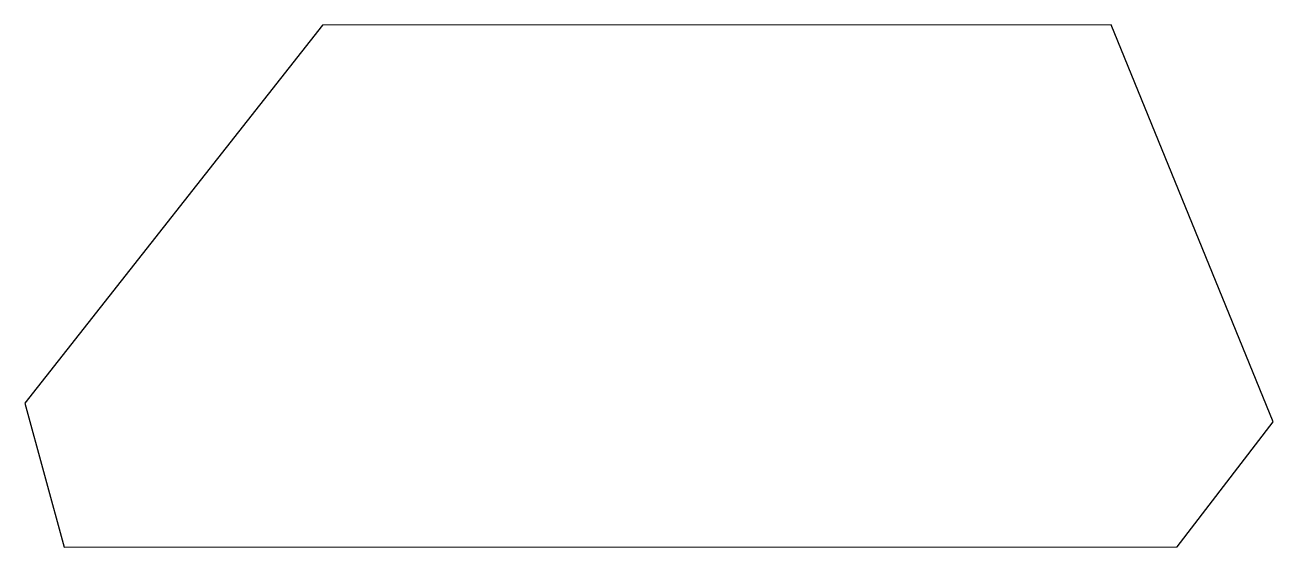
# Model space of a CAD drawing. Header units: millimetres. Extents: x 192 to 466, y -202 to -88.
import ezdxf

# ---------------------------------------------------------------- set-up
doc = ezdxf.new("R2010")
doc.units = ezdxf.units.MM
doc.layers.get('0').update_dxf_attribs({"linetype": 'CONTINUOUS'})

msp = doc.modelspace()

# ---------------------------------------------------------------- linework, layer by layer
msp.add_lwpolyline([(257.04, -87.67), (191.73, -170.68), (200.33, -202.24), (444.64, -202.22), (465.65, -174.76), (430.09, -87.65)], close=True)
msp.add_lwpolyline([(257.04, -87.67), (191.73, -170.68), (200.33, -202.24), (444.64, -202.22), (465.65, -174.76), (430.09, -87.65)], close=True)

doc.saveas('drawing.dxf')
